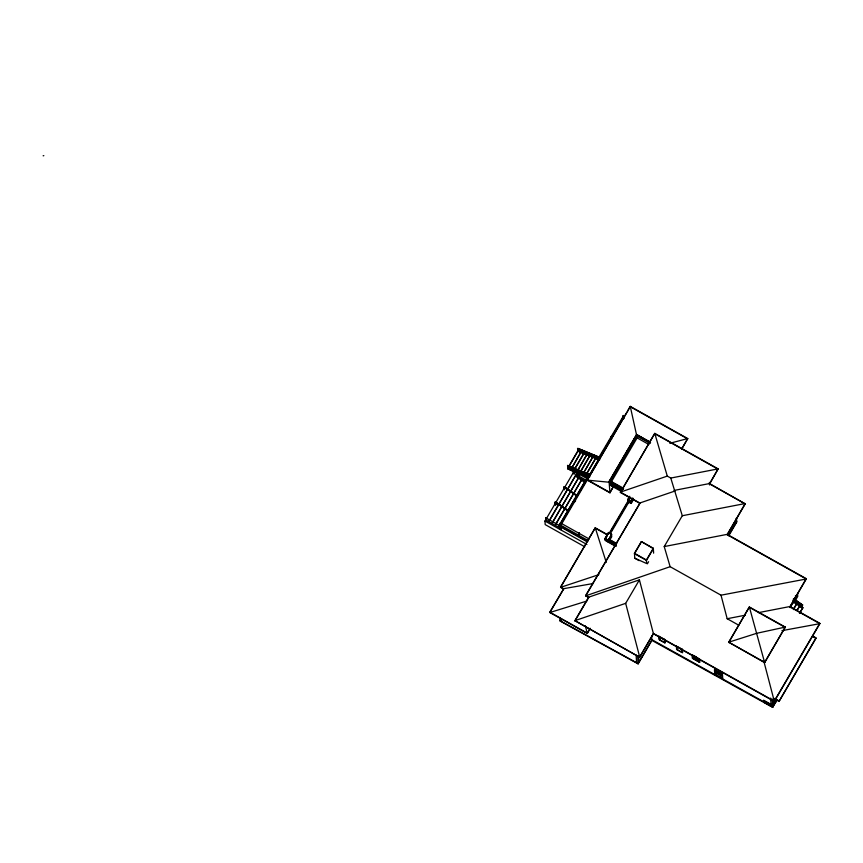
<?xml version="1.0" encoding="UTF-8"?>
<svg xmlns="http://www.w3.org/2000/svg" width="863" height="863" viewBox="0 0 863 863"><rect width="100%" height="100%" fill="white"/><g stroke="black" fill="none" stroke-linecap="round" stroke-linejoin="round"><path stroke-width="1.29" d="M573 471.403L567.638 468.749L567.746 465.427L589.008 474.316M589.008 474.175L588.728 474.801L567.973 466.333L568.253 465.696L568.393 468.145L567.897 467.875L577.638 451.23L577.779 448.296L599.03 457.056L599.677 459.774M578.005 449.202L578.275 448.577L599.041 457.196M568.296 466.279L568.609 468.426L568.404 466.096M578.512 449.224L578.642 451.295M567.638 468.749L577.951 451.133M588.868 477.11L589.656 476.905L589.008 474.175L589.138 476.387L568.383 467.919L568.102 468.404L588.998 476.635M581.435 470.367L589.817 456.052L586.829 454.38L576.538 472.46L573.571 471.252L583.884 453.636L580.896 451.953L570.605 470.033L568.113 468.641L568.383 467.962M577.638 451.23L578.415 450.842L599.17 459.321L598.89 459.806L578.124 451.284L578.415 450.788L580.918 452.417L571.899 467.832M569.58 466.57L569.785 468.9M579.505 449.634L579.817 451.781L579.796 449.526M570.756 467.045L570.961 469.386M580.777 449.925L580.918 452.417M581.845 450.583L582.158 452.741L582.137 450.475M571.942 469.785L571.921 467.53L572.126 469.86M573.097 468.005L573.291 470.357M583.01 451.079L583.323 453.237L583.312 450.961M574.273 468.49L574.478 470.82M584.305 451.36L584.327 453.614M545.74 518.134L546.527 517.929L546.398 520.864L545.74 518.134L546.398 520.864M555.567 502.6L555.848 502.115L555.999 504.467L555.211 504.682L555.351 501.835L568.588 510.81M564.596 489.785L564.229 486.656L577.466 495.642M586.646 452.32L586.851 454.844L583.863 453.161L573.259 471.155L573.41 473.604L574.186 473.399M573.906 473.884L573.539 470.669M584.747 546.764L545.189 524.607L544.963 521.036L573.625 472.104M575.341 469.148L575.653 471.295L575.448 468.965M585.373 452.029L585.686 454.175L585.664 451.921M545.891 520.583L546.031 517.649M555.211 504.682L555.999 504.467M564.089 489.504L564.229 486.656M576.624 469.45L576.829 471.781M568.296 511.295L555.858 502.32M566.732 488.145L566.452 488.631L577.185 496.128M577.056 495.47L576.775 495.955L564.747 487.142M587.822 452.805L587.843 455.06M577.185 471.36L586.204 455.944M549.105 520.756L575.47 475.74L585.33 481.252M549.138 521.252L575.47 475.74M577.811 472.18L577.681 470.108M578.857 470.583L579.17 472.741L578.965 470.4M588.89 453.463L589.202 455.61L589.181 453.355M580.141 470.885L580.346 473.215M590.173 453.755L590.195 456.02M580.119 472.104L589.785 455.588L592.784 457.261M581.317 471.36L581.522 473.69M591.241 454.423L591.554 456.57L591.533 454.316M552.126 522.924L578.49 477.908L575.502 476.225M552.827 522.191L578.49 477.908M582.385 472.029L582.698 474.175L582.493 471.845M592.406 454.898L592.719 457.045L592.708 454.79M576.506 471.996L582.471 474.877L592.752 456.797L595.75 458.469L586.074 474.984M593.69 455.2L593.712 457.455M583.744 472.579L583.863 474.65L583.55 472.503M582.471 474.877L592.137 458.361M584.834 472.795L585.038 475.135M594.758 455.858L595.071 458.005L595.049 455.75M555.826 523.863L581.511 480.001L578.523 478.318M555.848 524.273L581.511 480.001M585.901 473.463L586.214 475.61L586.009 473.28M595.934 456.344L596.247 458.49L596.225 456.236M585.405 475.621L595.718 458.005L598.717 459.688L588.393 477.304L582.439 474.413M587.185 473.755L587.39 476.085M597.218 456.635L597.228 458.889M588.253 474.423L588.48 476.311M598.512 457.163L598.566 459.429L598.383 457.11M588.48 474.294L588.534 476.559L588.361 474.24M560.346 523.118L561.133 522.902L560.346 523.118L560.497 525.556L561.284 525.351L560.497 525.556M610.928 436.732L611.716 436.527L610.928 436.732L611.576 439.472M623.108 415.944L623.884 415.739L623.755 418.674L623.108 415.944L623.604 416.225M558.846 525.955L584.531 482.083L581.543 480.411M558.868 526.365L574.78 499.03L574.92 501.241M567.886 511.123L568.178 510.637L557.854 503.431L557.574 503.916L555.578 502.805M575.319 498.685L574.531 498.89L575.319 498.685L575.47 501.123L574.682 501.338M589.364 477.39L589.505 474.456M599.537 457.336L598.749 457.541L599.397 460.27M559.709 525.772L600.993 455.276M602.352 452.956L603.701 450.648M605.729 447.185L610.475 439.094M611.824 436.786L616.56 428.695M617.919 426.376L623.334 417.131M560.216 526.236L560.001 525.47L559.936 529.418L544.963 521.036M561.694 523.819L630.26 406.387L687.703 438.566L681.705 449.192M587.293 480.141L609.116 482.223L613.366 486.613L609.958 492.827L587.293 480.141L626.84 412.611M627.423 411.64L630.26 406.397L636.624 435.243L636.581 434.488L650.551 442.309M578.846 532.816L579.202 536.042L579.343 533.097M609.958 492.827L609.062 481.468L636.581 434.488M650.389 442.309L636.754 434.672L609.095 481.878L622.568 489.418M609.116 482.223L616.495 469.623M617.832 467.325L622.536 459.31M623.873 457.012L628.577 448.997M629.914 446.7L634.607 438.684M623.485 488.89L609.85 481.252L636.754 434.672M610.637 481.047L637.002 436.031L649.915 443.258M611.425 481.759L637.121 437.886L637.002 436.031M589.914 628.933L587.261 633.474L549.839 612.525L563.593 589.03L560.605 587.358L595.254 527.8L607.606 534.715M574.931 621.004L588.685 597.52L585.697 595.848L639.85 503.356L620.4 492.46L654.769 433.388L718.124 468.879L709.548 483.906L745.222 503.884L727.175 534.715L806.247 578.997L789.915 606.894L819.85 623.658L774.284 701.457L653.453 633.787L639.418 579.86L588.663 597.174L574.909 620.659L639.699 657.282L653.453 633.787M615.146 546.031L605.179 540.454L605.114 538.361L608.555 532.493L611.543 534.165L611.705 536.732L609.483 540.518M628.199 501.77L628.037 499.213L629.753 496.279M608.555 532.493L605.136 538.706L616.182 544.898M629.602 496.915L628.059 499.558L628.555 499.839M605.804 538.393L607.067 536.236M608.577 532.838L609.839 532.676L609.569 533.399L611.565 534.51L608.695 539.407L615.61 543.28M628.9 502.827L628.544 499.612L628.696 502.05M609.591 532.536L628.501 500.238M610.745 531.565L628.48 501.284M610.4 533.593L628.642 502.449L628.35 499.073M611.328 535.761L608.749 540.162L611.543 534.165M629.192 502.331L631.187 503.453L631.026 500.885L632.752 497.951M632.601 498.598L631.047 501.241L629.051 500.119M631.382 501.511L632.644 499.353M609.418 539.526L611.349 536.225M631.414 501.975L633.302 498.738M631.187 503.453L633.366 499.731M681.684 448.836L687.703 438.566L669.807 443.291M590.098 628.232L587.261 633.474M639.116 560.637L634.769 558.199L634.467 553.302L641.349 541.565L653.323 548.264L653.615 553.161M641.371 541.91L634.488 553.658L646.463 560.357L653.345 548.62L641.349 541.565M634.769 558.199L646.657 563.539L646.441 560.011L653.323 548.264M647.369 563.83L648.62 561.694M639.699 657.282L574.909 620.659L625.664 603.345L639.418 579.86M806.247 578.997L721.015 595.19L670.13 566.689L664.23 546.57L682.288 515.74L670.788 478.059L667.293 476.106L654.769 433.388L620.4 492.46M651.856 640.087L638.102 663.571L559.914 620.626M559.72 617.509L559.936 620.972L638.113 663.863L651.867 640.378L651.608 635.999M728.631 535.34L736.722 521.522M728.728 535.772L736.754 522.072L736.495 517.854M728.739 642.547L749.354 606.969L785.276 627.088L764.661 662.665L728.717 642.201L749.354 606.969L764.661 662.665M793.572 601.856L795.621 597.843L795.028 597.509M790.163 607.66L795.632 598.307L795.47 595.621M794.823 602.784L794.65 600.065M794.111 602.147L793.647 599.364L793.863 603.032L797.736 596.419L797.585 593.884M795.664 600.767L795.999 603.453L795.956 600.724M796.668 601.479L797.024 604.445L796.959 601.425M793.399 609.159L796.776 603.399L793.787 601.716M797.779 601.996L797.844 604.898M793.431 609.602L796.808 603.83L799.796 605.513L797.099 610.119M798.674 602.881L799.019 605.567L798.976 602.838M800.152 606.376L799.796 603.41M797.121 610.562L799.828 605.945L802.817 607.628L800.141 612.676M800.799 604.111L801.047 607.12L800.993 604.24M802.148 607.487L801.803 604.812M802.666 605.017L802.115 605.459L802.666 605.017L793.626 598.803M799.44 613.388L802.817 607.628M625.664 603.345L639.677 656.926L653.431 633.442L774.262 701.112L819.828 623.302L789.893 606.538L758.534 612.633M775.492 700.67L772.558 705.686L763.582 700.659M775.6 702.299L775.47 700.206L772.536 705.222L763.55 700.195L763.669 702.18L772.655 707.218L775.589 702.202M651.867 640.378L772.655 707.315L776.387 700.961L776.301 699.623M776.031 699.72L779.03 701.403L815.999 638.275L812.957 635.902M667.293 476.106L620.378 492.115L639.828 503.01L675.028 491.004M670.13 566.689L585.697 595.848M598.9 574.639L560.605 587.358M586.797 601.069L549.839 612.525M670.788 478.059L718.124 468.879L709.548 483.906M674.025 490.443L709.526 483.55L745.222 503.884M682.288 515.74L745.201 503.528L727.175 534.715M664.23 546.57L727.153 534.359L806.225 578.652L789.915 606.894M721.015 595.19L727.175 618.717L745.459 615.168M781.932 630.659L819.85 623.658M593.42 583.485L563.571 588.685L560.583 587.013L595.254 527.8L606.268 562.374M43.15 155.772L43.83 155.685M577.498 448.792L598.76 457.681L599.03 457.056L599.17 459.321M567.466 465.912L589.213 474.952M599.041 457.088L623.356 416.085L623.485 418.307M576.56 472.87L588.426 477.768M630.281 406.743L687.725 438.911M654.79 433.733L718.145 469.224M636.603 434.898L649.44 442.083M636.786 435.254L650.432 442.892M637.757 435.88L640.022 437.153M642.288 438.415L647.951 441.586M637.121 437.886L648.857 444.467M623.55 488.275L609.817 480.669L609.85 481.252M609.062 481.468L623.032 489.289M609.354 482.471L622.115 489.623M621.392 490.001L613.323 485.481L621.403 490.173M610.055 484.747L613.366 486.613L609.936 492.482L587.272 479.796M610.065 485.103L621.101 491.349M628.037 499.213L631.026 500.885M629.105 500.874L630.605 501.716M629.127 501.349L630.626 502.18M587.369 478.738L573.895 471.198L574.035 473.409L586.387 480.324M570.572 469.569L573.755 471.435M577.077 474.035L579.375 475.33M793.054 600.928L793.647 601.263M793.55 601.425L792.957 601.09M799.483 606.171L802.849 608.059M563.949 487.153L566.452 488.749M812.978 636.247L815.977 637.93L779.03 701.403M813 636.603L815.999 638.275M749.375 607.315L784.133 626.786M555.06 502.32L557.563 503.809M595.276 528.145L606.506 534.434M634.467 553.302L646.441 560.011M608.674 539.062L616.732 543.571M605.114 538.361L616.16 544.553M605.179 539.472L616.236 545.653M605.211 539.936L616.258 546.128M589.127 538.976L560.961 523.205L560.993 525.837M561.09 525.416L588.156 540.572M727.175 618.717L738.685 625.168M587.779 541.489L546.387 518.167L546.527 520.389L559.99 527.929M559.753 526.473L586.743 541.586M560.648 528.199L559.86 528.404L560.367 528.685M586.916 544.477L559.936 529.418L559.86 525.718M775.017 698.814L779.009 701.047L774.985 698.35M693.172 655.33L696.387 657.121M660.432 637.099L664.553 639.375L664.747 642.698L659.515 639.763L659.31 636.441M677.822 646.808L680.961 648.566M693.615 655.653L699.106 658.76L699.3 662.018M676.97 649.548L682.212 652.482L682.007 649.159M763.647 701.705L651.824 639.645M794.467 599.418L802.407 604.974M793.183 599.213L802.374 605.513M585.297 625.794L587.239 633.129L549.817 612.169L563.593 589.03M763.831 661.22L774.262 701.112M798.782 602.698L799.019 605.567M797.973 602.126L798.027 605.006M796.776 601.295L797.024 604.445M795.762 600.583L795.999 603.453M794.952 600.012L795.006 602.892M793.755 599.181L794.003 602.331M775.675 699.699L775.815 701.932M774.197 700.087L774.327 702.169M773.183 700.335L773.388 703.755M772.148 698.901L772.655 707.315M770.648 698.059L771.037 704.381M735.708 519.202L735.934 522.859M722.73 678.793L722.45 674.132L714.467 669.666L714.747 674.327M722.072 674.014L722.353 678.588M709.375 482.363L709.526 484.963M714.844 669.958L715.125 674.532M699.591 658.922L699.807 662.417L692.32 658.221L692.104 654.726M699.224 658.793L699.429 662.115L692.687 658.34L692.493 655.028M692.611 655.125L692.816 658.383M682.374 649.278L682.59 652.773L676.603 649.418L676.387 645.923M681.889 649.116L682.083 652.374M676.775 646.225L677.099 649.58M664.92 639.505L665.136 642.989L659.149 639.645L658.933 636.15M664.424 639.332L664.629 642.601M659.44 636.538L659.634 639.807M639.85 503.356L585.675 595.492L588.685 597.52M631.338 500.745L631.479 502.967M630.551 500.961L630.691 503.172M638.566 655.783L638.954 662.104M623.388 415.459L623.539 417.908M637.638 655.988L638.113 663.863M636.139 655.146L636.603 662.741M611.274 535.006L611.414 537.218M611.069 534.24L611.112 534.995M608.286 533.323L608.329 534.089M608.102 540.033L608.232 542.158M597.401 456.71L597.423 458.965M596.042 456.16L596.247 458.49M594.866 455.675L595.071 458.005M593.873 455.276L593.895 457.53M592.514 454.715L592.719 457.045M591.349 454.24L591.554 456.57M590.357 453.83L590.378 456.096M588.998 453.28L589.202 455.61M588.005 452.881L588.027 455.135M589.105 477.023L588.965 474.812L575.071 498.544L575.179 501.619M588.717 474.672L588.857 476.872M585.481 451.845L585.686 454.175M584.488 451.435L584.51 453.701M583.129 450.885L583.323 453.237M583.852 472.395L583.971 474.467M581.953 450.4L582.158 452.741M580.972 450.001L580.982 452.255M579.612 449.45L579.817 451.781M578.62 449.04L578.749 451.112M577.994 449.062L578.145 451.511M578.102 472.072L577.789 469.925L577.994 472.255M579.17 533.399L579.321 535.847M578.922 533.258L579.202 536.042M578.674 533.118L578.706 535.761M567.962 466.193L568.113 468.641M567.746 465.427L567.897 467.875M561.252 527.304L561.435 530.26M555.351 501.835L555.707 504.963M561.252 618.803L561.414 621.468M785.276 627.088L764.64 662.32L728.717 642.201L756.905 633.248L785.276 627.088M699.321 660.411L692.59 656.646L699.332 660.497M720.605 673.528L716.366 671.155L716.463 672.773L720.702 675.146L720.605 673.528M720.713 675.405L716.473 673.032L716.603 675.028L720.842 677.401L720.713 675.405"/></g></svg>
